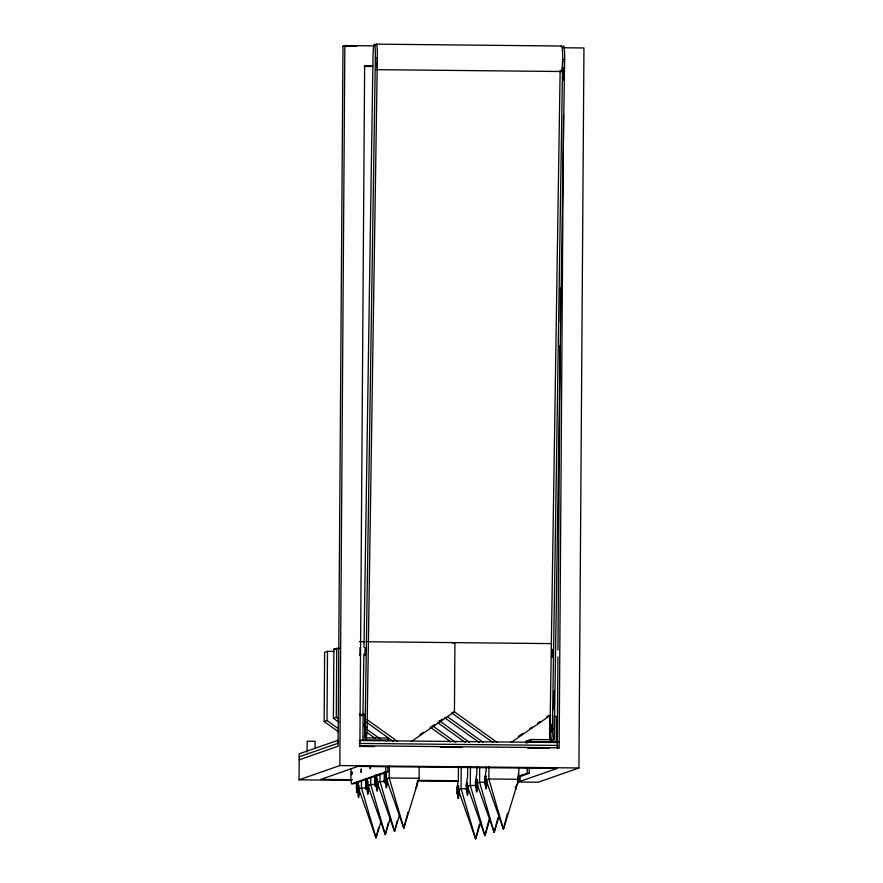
<?xml version="1.0" encoding="UTF-8"?>
<svg xmlns="http://www.w3.org/2000/svg" width="883" height="883" viewBox="0 0 883 883"><rect width="100%" height="100%" fill="white"/><g stroke="black" fill="none" stroke-linecap="round" stroke-linejoin="round"><path stroke-width="1.32" d="M364.304 726.72L364.238 723.828M351.268 780.34L299.05 779.821L299.238 753.817L337.869 740.318L337.847 743.309M307.085 752.128L307.163 741.223L315.099 741.267L315.088 748.122M338.686 731.963L324.149 721.543L324.624 652.349L327.505 651.345L334.326 651.411M338.2 728.552L327.019 720.539L327.505 651.345M339.006 722.305L333.41 718.298L333.895 649.115L339.491 648.133M338.52 718.905L336.28 717.294L336.765 648.111M373.708 45.861L344.845 45.563L342.99 46.214L338.101 746.212L299.194 759.822M299.05 779.821L339.823 765.572L344.845 45.563M356.313 783.199L356.611 792.647L357.063 781.786M357.295 785.914L357.328 781.852M358.068 781.797L357.505 792.515M361.467 780.881L361.423 787.702L376.015 837.846L380.849 822.106M360.783 740.539L362.913 739.799L363.09 714.402L365.087 714.413L364.922 737.824L388.233 738.056L388.222 740.053L386.092 740.793M365.595 778.607L365.871 789.413L366.335 778.541M367.328 778.552L366.864 789.424L366.688 788.872M370.739 777.636L370.683 784.457L385.286 834.612L390.518 817.559M374.856 775.362L375.132 786.179L375.595 775.307M375.838 778.089L375.849 775.373M376.588 775.318L376.136 786.179L375.948 785.627M379.999 774.402L379.955 781.223L394.546 831.367L399.37 815.627M384.127 772.128L384.403 782.934L384.867 772.062M385.86 772.073L385.308 782.802M351.004 769.038A10.011 0.927 -89.4 0 0 351.699 783.762L385.75 771.852L385.783 766.521M351.699 783.762L353.697 783.784L387.747 771.874L387.78 766.543M389.304 765.704L389.215 777.978L403.807 828.133L419.105 778.287L419.182 767.371M458.432 766.256L458.332 780.727A8.951 0.828 -89.4 0 0 457.482 787.636M461.202 766.885L461.047 788.696L475.639 838.85L480.871 821.797M467.67 766.963L467.593 777.493A8.951 0.828 -89.4 0 0 466.842 782.217M470.44 766.367L470.308 785.462L484.91 835.616L490.142 818.552M476.919 766.356L476.864 774.248A8.951 0.828 -89.4 0 0 476.014 781.157M479.679 767.217L479.579 782.228L494.171 832.371L499.403 815.318M486.158 767.062L486.125 771.014A8.951 0.828 -89.4 0 0 485.374 775.738M488.928 766.709L488.84 778.983L503.431 829.137L518.729 779.281L518.807 768.376M518.365 773.409L517.725 783.729M517.339 781.345L520.087 781.378L520.12 776.047M526.268 741.102L526.246 743.111L530.882 741.488L556.191 741.742L556.367 716.345L554.369 716.323L554.215 739.722L530.893 739.49L526.268 741.102L529.005 741.135M518.442 776.345L527.217 773.276L527.261 767.945M517.902 777.25L529.215 773.298L529.248 767.967M530.882 741.488L530.893 739.49M549.59 739.965L549.745 717.945M554.082 710.109L554.215 691.113M557.924 656.963L557.283 748.42L559.138 747.769L563.553 114.635M557.968 650.076L560.098 345.463M560.264 322.03L560.495 287.571M563.796 80.176L563.884 67.77M517.537 782.018L538.155 782.228L578.917 767.978L583.95 47.969L563.332 47.759M552.007 653.674L552.35 649.546M362.946 714.733L363.873 654.115M363.973 647.228L373.023 56.148A12.704 1.17 -89.4 0 1 374.381 44.194A12.704 1.17 -89.4 0 1 375.352 57.616L365.098 727.228A12.704 1.17 -89.4 0 1 364.348 737.846M366.048 738.95A12.704 1.17 -89.4 0 0 367.096 727.25L377.35 57.638L375.352 57.616M560.131 70.43L550.065 727.636A12.704 1.17 -89.4 0 0 550.749 740.44M551.345 740.815A12.704 1.17 -89.4 0 0 552.394 729.104L562.648 59.503L564.645 59.514L554.392 729.126A12.704 1.17 -89.4 0 1 553.343 740.837M351.942 774.214L351.909 772.305M358.399 785.936C359.635 781.742 358.73 798.398 358.277 789.832M370.474 767.735L370.441 765.826M376.864 780.307C377.957 773.199 377.416 792.371 376.809 783.353M550.948 731.29L551.257 724.38L551.202 732.371L550.959 731.312M351.622 772.813L351.6 774.81M361.191 771.466L361.202 769.468M370.143 766.334L370.132 768.342M417.615 781.289L417.184 783.122M351.666 772.526L351.831 772.007M361.147 771.753L360.981 772.272M370.407 768.519L370.209 768.872M360.959 768.994L361.158 769.203M367.747 782.029L367.935 781.433L367.692 788.96M386.279 775.55L386.467 774.954L386.312 782.846M485.904 776.554L486.091 775.958L485.849 783.486M357.494 785.175L357.692 784.656L358.012 788.696L357.019 788.685M378.719 827.283L376.015 837.846L359.094 789.965M388.321 822.724L385.286 834.612L368.818 788.022M397.251 820.804L394.546 831.367L377.626 783.486M407.869 812.283L403.807 828.133L387.35 781.543M479.359 824.314L475.639 838.85L458.719 790.969M488.961 819.755L484.91 835.616L467.526 786.433L470.308 785.462L475.749 785.517M497.891 817.846L494.171 832.371L477.25 784.49M507.493 813.276L503.431 829.137L486.058 779.954L488.84 778.983L518.729 779.281M552.46 649.491L552.317 657.46L552.438 649.469L552.35 657.449L552.405 649.48L552.305 657.427L552.007 654.115M467.46 782.603L467.328 789.965M366.853 781.543L367.284 785.451L366.279 785.44M376.125 778.309L376.544 782.217L375.551 782.206M385.385 775.064L385.805 778.972L384.811 778.961M365.054 647.658L365.021 655.572L364.845 654.921M419.944 734.634L423.332 732.294M430.109 727.625L434.624 724.513M439.138 721.389L442.526 719.06M411.522 741.411L454.436 711.819L454.922 642.636L453.012 643.299M518.442 736.411L522.957 733.298M529.734 728.63L531.996 727.062M537.637 723.177L539.899 721.621M546.676 716.941L548.939 715.385M511.147 742.415L550.672 715.164M360.087 647.592L360.032 655.495L359.856 654.767M324.149 721.543L327.019 720.539M333.41 718.298L336.28 717.294M359.613 715.616L363.09 714.402M361.611 715.638L365.087 714.413M299.216 756.819L338.123 743.221M452.526 712.493L454.436 711.819L496.941 742.272M359.017 788.541L365.496 787.735M367.902 785.428L370.683 784.457L376.125 784.512M377.538 782.062L384.028 781.256M386.434 778.949L389.215 777.978L419.105 778.287M554.06 742.493L556.191 741.742M557.052 742.515L559.182 741.775M458.266 789.667L461.047 788.696L466.478 788.751M476.798 783.199L479.579 782.228L485.01 782.272M520.087 781.378L557.14 768.42L357.891 766.411L320.827 779.369L352.438 779.689M376.268 44.15L561.577 46.015M342.99 46.214L356.732 46.346M372.88 65.85L364.635 65.761L359.889 745.771L559.138 747.769M364.149 66.424L372.394 66.512M376.092 69.658L561.4 71.512M359.392 641.676L364.845 641.731M367.582 641.753L551.82 643.608M333.895 649.115L336.622 649.137M365.098 727.228L367.096 727.25M552.394 729.104L554.392 729.126M362.913 739.799L388.222 740.053M359.171 740.528L557.736 742.526M359.425 743.431L557.935 745.429M359.403 746.433L374.569 746.588M440.396 747.25L462.361 747.471M527.581 748.122L549.634 748.342M339.823 765.572L578.917 767.978M385.75 771.852L387.747 771.874M527.217 773.276L529.215 773.298M379.491 774.049L381.489 774.06M520.97 775.462L522.957 775.484M418.399 780.351L458.244 780.749M417.229 781.002L458.454 781.422M451.566 712.824L492.946 742.471M447.416 716.665L483.2 742.305M444.535 717.669L479.215 742.504M439.259 720.705L469.458 742.338M437.515 722.515L465.473 742.537M433.354 726.345L455.727 742.371M430.485 727.349L450.617 741.775M359.293 714.027L361.522 715.627M367.118 719.634L397.317 741.267M366.478 722.239L393.321 741.477M366.798 729.281L380.22 738.905M367.284 732.691L375.109 738.298M364.215 723.574L364.304 726.367M360.893 771.985L360.871 771.047M561.268 46.6A12.704 1.17 -89.4 0 1 562.659 58.355A12.704 1.17 -89.4 0 1 561.091 71.137M375.772 45.552A12.704 1.17 -89.4 0 1 377.273 50.684A12.704 1.17 -89.4 0 1 376.699 67.693M563.365 46.346A12.704 1.17 -89.4 0 1 564.645 59.514M359.469 788.376A8.951 0.828 -89.4 0 1 358.796 797.239A8.951 0.828 -89.4 0 1 357.891 793.398M357.957 784.446A8.951 0.828 -89.4 0 1 358.101 782.548M387.262 778.663A8.951 0.828 -89.4 0 1 386.588 787.515A8.951 0.828 -89.4 0 1 385.683 783.674M385.75 774.733A8.951 0.828 -89.4 0 1 385.893 772.835M417.008 783.475A8.951 0.828 -89.4 0 1 415.86 787.139M468.365 786.146A8.951 0.828 -89.4 0 1 467.681 794.998A8.951 0.828 -89.4 0 1 466.787 791.157M378.001 781.908A8.951 0.828 -89.4 0 1 377.328 790.76A8.951 0.828 -89.4 0 1 376.423 786.919M376.489 777.967A8.951 0.828 -89.4 0 1 376.809 774.59M459.094 789.38A8.951 0.828 -89.4 0 1 458.31 798.497A8.951 0.828 -89.4 0 1 457.449 792.261M368.73 785.142A8.951 0.828 -89.4 0 1 368.056 793.994A8.951 0.828 -89.4 0 1 367.162 790.153M367.218 781.212A8.951 0.828 -89.4 0 1 367.361 779.314M477.626 782.901A8.951 0.828 -89.4 0 1 476.842 792.029A8.951 0.828 -89.4 0 1 475.981 785.793M486.886 779.667A8.951 0.828 -89.4 0 1 486.213 788.519A8.951 0.828 -89.4 0 1 485.308 784.678M516.632 784.479A8.951 0.828 -89.4 0 1 515.319 786.786M457.913 788.762C458.156 805.02 459.337 776.61 457.913 788.762M476.445 782.283C476.743 797.978 477.846 770.671 476.445 782.283M456.919 788.596C457.151 804.987 458.299 777.051 456.919 788.596M466.191 785.351C466.423 801.753 467.571 773.817 466.191 785.351M475.451 782.117C475.683 798.508 476.831 770.572 475.451 782.117M484.723 778.883C484.955 795.274 486.091 767.338 484.723 778.883"/></g></svg>
